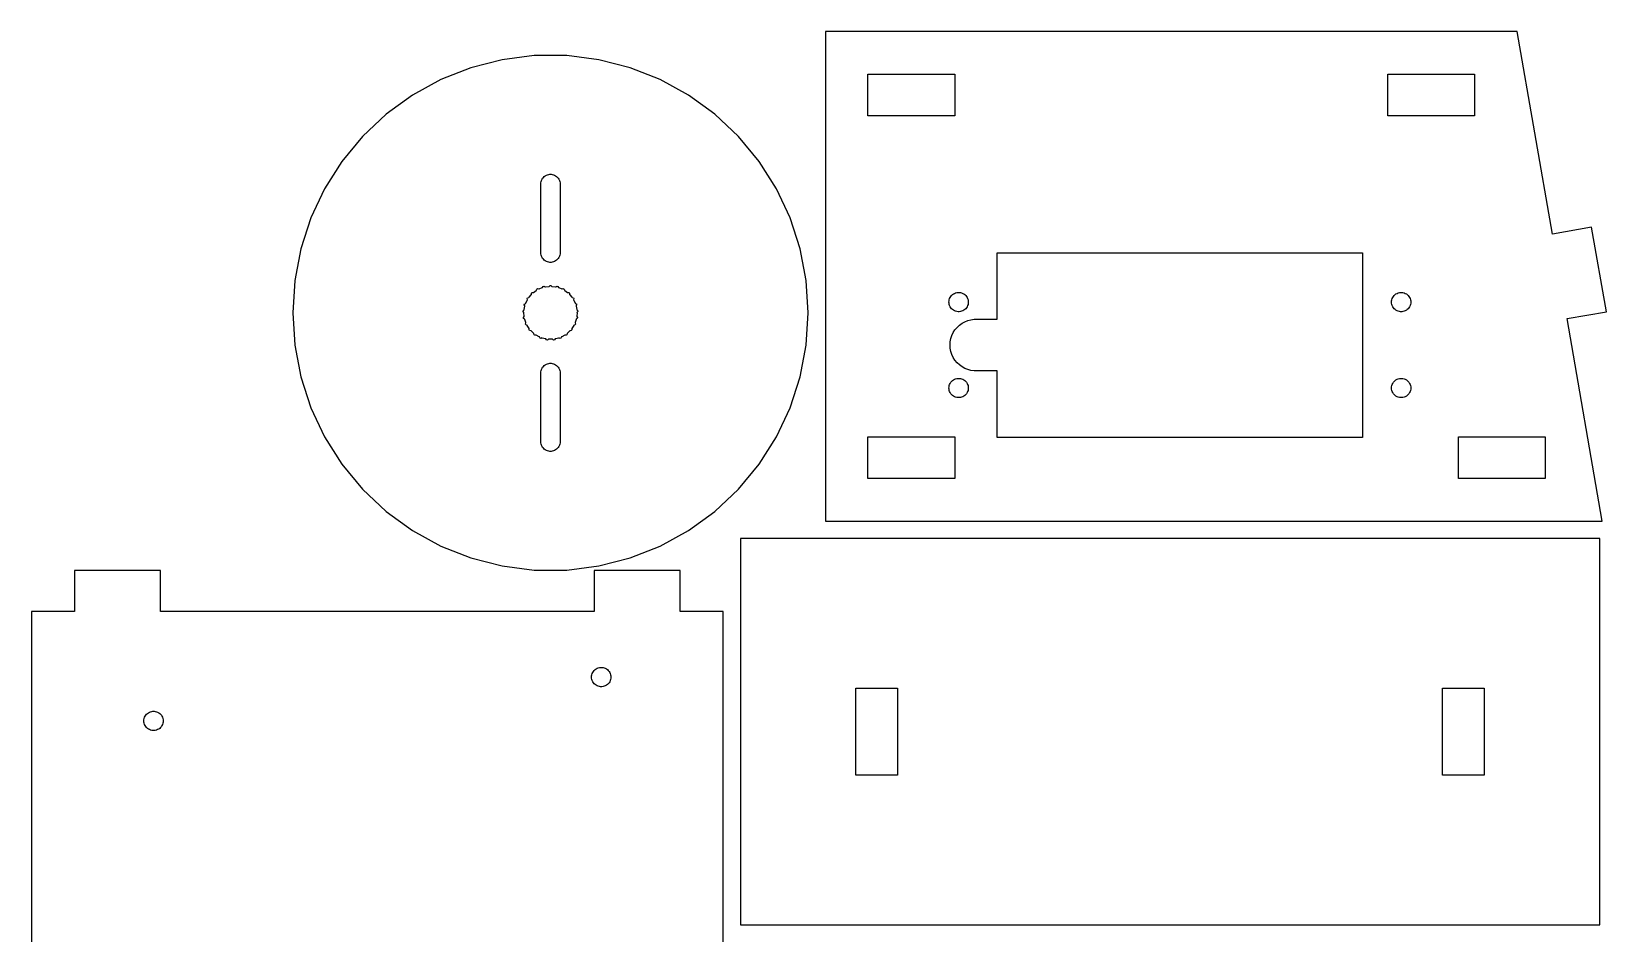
# Model space of a CAD drawing. Header units: metres. Extents: x -90 to 93, y -109 to 116.
# Drawn here: x -90.4 to 92.9, y 11 to 116 of the extents above; entities that cross this region are included whole.
import ezdxf

# ---------------------------------------------------------------- set-up
doc = ezdxf.new("R2010")
doc.units = ezdxf.units.M

msp = doc.modelspace()

# ---------------------------------------------------------------- linework, layer by layer
for p, q in [((82.5, 116), (2, 116)), ((2, 116), (2, 59)), ((86.5935, 92.4263), (82.5, 116)), ((-35.6214, 112.719), (-39.2705, 111.782)), ((-31.8837, 113.191), (-35.6214, 112.719)), ((-28.1163, 113.191), (-31.8837, 113.191)), ((-24.3786, 112.719), (-28.1163, 113.191)), ((-20.7295, 111.782), (-24.3786, 112.719)), ((-42.7734, 110.395), (-46.0748, 108.58)), ((-39.2705, 111.782), (-42.7734, 110.395)), ((-17.2266, 110.395), (-20.7295, 111.782)), ((-13.9252, 108.58), (-17.2266, 110.395)), ((6.95001, 106.2), (6.95001, 111.05)), ((6.95001, 111.05), (17.05, 111.05)), ((17.05, 111.05), (17.05, 106.2)), ((67.45, 106.2), (67.45, 111.05)), ((67.45, 111.05), (77.55, 111.05)), ((77.55, 111.05), (77.55, 106.2)), ((-46.0748, 108.58), (-49.1227, 106.365)), ((-10.8773, 106.365), (-13.9252, 108.58)), ((-49.1227, 106.365), (-51.8691, 103.786)), ((-8.13094, 103.786), (-10.8773, 106.365)), ((17.05, 106.2), (6.95001, 106.2)), ((77.55, 106.2), (67.45, 106.2)), ((-51.8691, 103.786), (-54.2705, 100.884)), ((-5.72949, 100.884), (-8.13094, 103.786)), ((-54.2705, 100.884), (-56.2892, 97.7026)), ((-3.7108, 97.7026), (-5.72949, 100.884)), ((-30.9101, 98.9113), (-30.8201, 99.0201)), ((-30.8201, 99.0201), (-30.7171, 99.1168)), ((-30.7171, 99.1168), (-30.6028, 99.1999)), ((-30.6028, 99.1999), (-30.479, 99.2679)), ((-30.479, 99.2679), (-30.3476, 99.3199)), ((-30.3476, 99.3199), (-30.2108, 99.3551)), ((-30.2108, 99.3551), (-30.0706, 99.3728)), ((-30.0706, 99.3728), (-29.9294, 99.3728)), ((-29.9294, 99.3728), (-29.7892, 99.3551)), ((-29.7892, 99.3551), (-29.6524, 99.3199)), ((-29.6524, 99.3199), (-29.521, 99.2679)), ((-29.521, 99.2679), (-29.3972, 99.1999)), ((-29.3972, 99.1999), (-29.2829, 99.1168)), ((-29.2829, 99.1168), (-29.1799, 99.0201)), ((-29.1799, 99.0201), (-29.0899, 98.9113)), ((-56.2892, 97.7026), (-57.8933, 94.2937)), ((-31.125, 98.25), (-31.1161, 98.391)), ((-31.125, 90.25), (-31.125, 98.25)), ((-31.1161, 98.391), (-31.0897, 98.5298)), ((-31.0897, 98.5298), (-31.046, 98.6641)), ((-31.046, 98.6641), (-30.9858, 98.792)), ((-30.9858, 98.792), (-30.9101, 98.9113)), ((-29.0899, 98.9113), (-29.0142, 98.792)), ((-29.0142, 98.792), (-28.954, 98.6641)), ((-28.954, 98.6641), (-28.9103, 98.5298)), ((-28.9103, 98.5298), (-28.8839, 98.391)), ((-28.8839, 98.391), (-28.875, 98.25)), ((-28.875, 98.25), (-28.875, 90.25)), ((-2.10671, 94.2937), (-3.7108, 97.7026)), ((-57.8933, 94.2937), (-59.0575, 90.7107)), ((-0.94251, 90.7107), (-2.10671, 94.2937)), ((91.1601, 93.2315), (86.5935, 92.4263)), ((92.8966, 83.3834), (91.1601, 93.2315)), ((-59.0575, 90.7107), (-59.7634, 87.01)), ((-31.1161, 90.109), (-31.125, 90.25)), ((-31.0897, 89.9702), (-31.1161, 90.109)), ((-31.046, 89.8359), (-31.0897, 89.9702)), ((-30.9858, 89.708), (-31.046, 89.8359)), ((-28.954, 89.8359), (-29.0142, 89.708)), ((-28.9103, 89.9702), (-28.954, 89.8359)), ((-28.8839, 90.109), (-28.9103, 89.9702)), ((-28.875, 90.25), (-28.8839, 90.109)), ((-0.23656, 87.01), (-0.94251, 90.7107)), ((22, 82.5), (22, 90.25)), ((22, 90.25), (64.5, 90.25)), ((64.5, 90.25), (64.5, 68.75)), ((-30.9101, 89.5887), (-30.9858, 89.708)), ((-30.8201, 89.4799), (-30.9101, 89.5887)), ((-30.7171, 89.3832), (-30.8201, 89.4799)), ((-30.6028, 89.3001), (-30.7171, 89.3832)), ((-30.479, 89.2321), (-30.6028, 89.3001)), ((-30.3476, 89.1801), (-30.479, 89.2321)), ((-30.2108, 89.1449), (-30.3476, 89.1801)), ((-30.0706, 89.1272), (-30.2108, 89.1449)), ((-29.9294, 89.1272), (-30.0706, 89.1272)), ((-29.7892, 89.1449), (-29.9294, 89.1272)), ((-29.6524, 89.1801), (-29.7892, 89.1449)), ((-29.521, 89.2321), (-29.6524, 89.1801)), ((-29.3972, 89.3001), (-29.521, 89.2321)), ((-29.2829, 89.3832), (-29.3972, 89.3001)), ((-29.1799, 89.4799), (-29.2829, 89.3832)), ((-29.0899, 89.5887), (-29.1799, 89.4799)), ((-29.0142, 89.708), (-29.0899, 89.5887)), ((-59.7634, 87.01), (-60, 83.25)), ((-31.3146, 86.0437), (-30.9541, 86.1864)), ((-30.9541, 86.1864), (-30.9175, 86.1958)), ((-30.9175, 86.1958), (-30.8411, 86.3249)), ((-30.8411, 86.3249), (-30.7443, 86.3498)), ((-30.7443, 86.3498), (-30.6151, 86.2734)), ((-30.6151, 86.2734), (-30.5785, 86.2828)), ((-30.5785, 86.2828), (-30.1939, 86.3314)), ((-30.1939, 86.3314), (-30.1561, 86.3314)), ((-30.1561, 86.3314), (-30.05, 86.4375)), ((-30.05, 86.4375), (-29.95, 86.4375)), ((-29.95, 86.4375), (-29.8439, 86.3314)), ((-29.8439, 86.3314), (-29.8061, 86.3314)), ((-29.8061, 86.3314), (-29.4215, 86.2828)), ((-29.4215, 86.2828), (-29.3849, 86.2734)), ((-29.3849, 86.2734), (-29.2557, 86.3498)), ((-29.2557, 86.3498), (-29.1589, 86.3249)), ((-29.1589, 86.3249), (-29.0825, 86.1958)), ((-29.0825, 86.1958), (-29.0459, 86.1864)), ((-29.0459, 86.1864), (-28.6854, 86.0437)), ((0, 83.25), (-0.23656, 87.01)), ((-33.016, 84.2825), (-32.8824, 84.3506)), ((-32.8824, 84.3506), (-32.8707, 84.3866)), ((-32.8707, 84.3866), (-32.7056, 84.7374)), ((-32.7181, 84.9157), (-32.6645, 85.0001)), ((-32.6853, 84.7693), (-32.7181, 84.9157)), ((-32.7056, 84.7374), (-32.6853, 84.7693)), ((-32.6645, 85.0001), (-32.5181, 85.0329)), ((-32.5181, 85.0329), (-32.4978, 85.0648)), ((-32.4978, 85.0648), (-32.2507, 85.3635)), ((-32.2507, 85.3635), (-32.2231, 85.3894)), ((-32.2231, 85.3894), (-32.2184, 85.5394)), ((-32.2184, 85.5394), (-32.1455, 85.6078)), ((-32.1455, 85.6078), (-31.9956, 85.6031)), ((-31.9956, 85.6031), (-31.968, 85.629)), ((-31.968, 85.629), (-31.6544, 85.8569)), ((-31.6544, 85.8569), (-31.6212, 85.8751)), ((-31.6212, 85.8751), (-31.5794, 86.0191)), ((-31.5794, 86.0191), (-31.4918, 86.0673)), ((-31.4918, 86.0673), (-31.3477, 86.0254)), ((-31.3477, 86.0254), (-31.3146, 86.0437)), ((-28.6854, 86.0437), (-28.6523, 86.0254)), ((-28.6523, 86.0254), (-28.5082, 86.0673)), ((-28.5082, 86.0673), (-28.4206, 86.0191)), ((-28.4206, 86.0191), (-28.3788, 85.8751)), ((-28.3788, 85.8751), (-28.3456, 85.8569)), ((-28.3456, 85.8569), (-28.032, 85.629)), ((-28.032, 85.629), (-28.0044, 85.6031)), ((-28.0044, 85.6031), (-27.8545, 85.6078)), ((-27.8545, 85.6078), (-27.7816, 85.5394)), ((-27.7816, 85.5394), (-27.7769, 85.3894)), ((-27.7769, 85.3894), (-27.7493, 85.3635)), ((-27.7493, 85.3635), (-27.5022, 85.0648)), ((-27.5022, 85.0648), (-27.4819, 85.0329)), ((-27.4819, 85.0329), (-27.3355, 85.0001)), ((-27.3355, 85.0001), (-27.2819, 84.9157)), ((-27.2819, 84.9157), (-27.3147, 84.7693)), ((-27.3147, 84.7693), (-27.2944, 84.7374)), ((-27.2944, 84.7374), (-27.1293, 84.3866)), ((-27.1293, 84.3866), (-27.1176, 84.3506)), ((-27.1176, 84.3506), (-26.984, 84.2825)), ((16.375, 84.5), (16.3839, 84.641)), ((16.3839, 84.359), (16.375, 84.5)), ((16.3839, 84.641), (16.4104, 84.7798)), ((16.4104, 84.2202), (16.3839, 84.359)), ((16.4104, 84.7798), (16.454, 84.9141)), ((16.454, 84.9141), (16.5142, 85.042)), ((16.5142, 85.042), (16.5899, 85.1613)), ((16.5899, 85.1613), (16.6799, 85.2701)), ((16.6799, 85.2701), (16.7829, 85.3668)), ((16.7829, 85.3668), (16.8972, 85.4499)), ((16.8972, 85.4499), (17.021, 85.5179)), ((17.021, 85.5179), (17.1524, 85.5699)), ((17.1524, 85.5699), (17.2892, 85.6051)), ((17.2892, 85.6051), (17.4294, 85.6228)), ((17.4294, 85.6228), (17.5706, 85.6228)), ((17.5706, 85.6228), (17.7108, 85.6051)), ((17.7108, 85.6051), (17.8477, 85.5699)), ((17.8477, 85.5699), (17.979, 85.5179)), ((17.979, 85.5179), (18.1028, 85.4499)), ((18.1028, 85.4499), (18.2171, 85.3668)), ((18.2171, 85.3668), (18.3201, 85.2701)), ((18.3201, 85.2701), (18.4102, 85.1613)), ((18.4102, 85.1613), (18.4859, 85.042)), ((18.4859, 85.042), (18.546, 84.9141)), ((18.546, 84.9141), (18.5897, 84.7798)), ((18.5897, 84.7798), (18.6161, 84.641)), ((18.6161, 84.359), (18.5897, 84.2202)), ((18.6161, 84.641), (18.625, 84.5)), ((18.625, 84.5), (18.6161, 84.359)), ((67.875, 84.5), (67.8839, 84.641)), ((67.8839, 84.359), (67.875, 84.5)), ((67.8839, 84.641), (67.9103, 84.7798)), ((67.9103, 84.2202), (67.8839, 84.359)), ((67.9103, 84.7798), (67.954, 84.9141)), ((67.954, 84.9141), (68.0141, 85.042)), ((68.0141, 85.042), (68.0898, 85.1613)), ((68.0898, 85.1613), (68.1799, 85.2701)), ((68.1799, 85.2701), (68.2829, 85.3668)), ((68.2829, 85.3668), (68.3972, 85.4499)), ((68.3972, 85.4499), (68.521, 85.5179)), ((68.521, 85.5179), (68.6523, 85.5699)), ((68.6523, 85.5699), (68.7892, 85.6051)), ((68.7892, 85.6051), (68.9294, 85.6228)), ((68.9294, 85.6228), (69.0706, 85.6228)), ((69.0706, 85.6228), (69.2108, 85.6051)), ((69.2108, 85.6051), (69.3476, 85.5699)), ((69.3476, 85.5699), (69.479, 85.5179)), ((69.479, 85.5179), (69.6028, 85.4499)), ((69.6028, 85.4499), (69.7171, 85.3668)), ((69.7171, 85.3668), (69.8201, 85.2701)), ((69.8201, 85.2701), (69.9101, 85.1613)), ((69.9101, 85.1613), (69.9858, 85.042)), ((69.9858, 85.042), (70.046, 84.9141)), ((70.046, 84.9141), (70.0896, 84.7798)), ((70.0896, 84.7798), (70.1161, 84.641)), ((70.1161, 84.359), (70.0896, 84.2202)), ((70.1161, 84.641), (70.125, 84.5)), ((70.125, 84.5), (70.1161, 84.359)), ((-60, 83.25), (-59.7634, 79.49)), ((-33.1843, 83.4003), (-33.1781, 83.5)), ((-33.0851, 83.2877), (-33.1843, 83.4003)), ((-33.1781, 83.5), (-33.0655, 83.5992)), ((-33.1404, 82.7018), (-33.0561, 82.8259)), ((-33.1217, 82.6036), (-33.1404, 82.7018)), ((-32.9976, 82.5193), (-33.1217, 82.6036)), ((-33.0875, 83.25), (-33.0851, 83.2877)), ((-33.0632, 82.863), (-33.0875, 83.25)), ((-33.0655, 83.5992), (-33.0632, 83.637)), ((-33.0632, 83.637), (-32.9905, 84.0178)), ((-33.0561, 82.8259), (-33.0632, 82.863)), ((-33.0469, 84.1874), (-33.016, 84.2825)), ((-32.9788, 84.0538), (-33.0469, 84.1874)), ((-32.9905, 82.4822), (-32.9976, 82.5193)), ((-32.9905, 84.0178), (-32.9788, 84.0538)), ((-26.9531, 84.1874), (-27.0212, 84.0538)), ((-27.0212, 84.0538), (-27.0095, 84.0178)), ((-27.0095, 84.0178), (-26.9368, 83.637)), ((-27.0024, 82.5193), (-27.0095, 82.4822)), ((-26.8783, 82.6036), (-27.0024, 82.5193)), ((-26.984, 84.2825), (-26.9531, 84.1874)), ((-26.9368, 82.863), (-26.9439, 82.8259)), ((-26.9439, 82.8259), (-26.8596, 82.7018)), ((-26.9368, 83.637), (-26.9345, 83.5992)), ((-26.9125, 83.25), (-26.9368, 82.863)), ((-26.9345, 83.5992), (-26.8219, 83.5)), ((-26.8157, 83.4003), (-26.9149, 83.2877)), ((-26.9149, 83.2877), (-26.9125, 83.25)), ((-26.8596, 82.7018), (-26.8783, 82.6036)), ((-26.8219, 83.5), (-26.8157, 83.4003)), ((-0.23656, 79.49), (0, 83.25)), ((16.454, 84.0858), (16.4104, 84.2202)), ((16.5142, 83.958), (16.454, 84.0858)), ((16.5899, 83.8387), (16.5142, 83.958)), ((16.6799, 83.7299), (16.5899, 83.8387)), ((16.7829, 83.6332), (16.6799, 83.7299)), ((16.8972, 83.5501), (16.7829, 83.6332)), ((17.021, 83.4821), (16.8972, 83.5501)), ((17.1524, 83.4301), (17.021, 83.4821)), ((17.2892, 83.3949), (17.1524, 83.4301)), ((17.4294, 83.3772), (17.2892, 83.3949)), ((17.5706, 83.3772), (17.4294, 83.3772)), ((17.7108, 83.3949), (17.5706, 83.3772)), ((17.8477, 83.4301), (17.7108, 83.3949)), ((17.979, 83.4821), (17.8477, 83.4301)), ((18.1028, 83.5501), (17.979, 83.4821)), ((18.2171, 83.6332), (18.1028, 83.5501)), ((18.3201, 83.7299), (18.2171, 83.6332)), ((18.4102, 83.8387), (18.3201, 83.7299)), ((18.4859, 83.958), (18.4102, 83.8387)), ((18.546, 84.0858), (18.4859, 83.958)), ((18.5897, 84.2202), (18.546, 84.0858)), ((18.9379, 82.4469), (19.3116, 82.4941)), ((19.3116, 82.4941), (20, 82.5)), ((20, 82.5), (22, 82.5)), ((67.954, 84.0858), (67.9103, 84.2202)), ((68.0141, 83.958), (67.954, 84.0858)), ((68.0898, 83.8387), (68.0141, 83.958)), ((68.1799, 83.7299), (68.0898, 83.8387)), ((68.2829, 83.6332), (68.1799, 83.7299)), ((68.3972, 83.5501), (68.2829, 83.6332)), ((68.521, 83.4821), (68.3972, 83.5501)), ((68.6523, 83.4301), (68.521, 83.4821)), ((68.7892, 83.3949), (68.6523, 83.4301)), ((68.9294, 83.3772), (68.7892, 83.3949)), ((69.0706, 83.3772), (68.9294, 83.3772)), ((69.2108, 83.3949), (69.0706, 83.3772)), ((69.3476, 83.4301), (69.2108, 83.3949)), ((69.479, 83.4821), (69.3476, 83.4301)), ((69.6028, 83.5501), (69.479, 83.4821)), ((69.7171, 83.6332), (69.6028, 83.5501)), ((69.8201, 83.7299), (69.7171, 83.6332)), ((69.9101, 83.8387), (69.8201, 83.7299)), ((69.9858, 83.958), (69.9101, 83.8387)), ((70.046, 84.0858), (69.9858, 83.958)), ((70.0896, 84.2202), (70.046, 84.0858)), ((88.3044, 82.5737), (92.8966, 83.3834)), ((92.3979, 59), (88.3044, 82.5737)), ((-32.8707, 82.1134), (-32.9905, 82.4822)), ((-32.9054, 81.9381), (-32.8546, 82.0792)), ((-32.8628, 81.8476), (-32.9054, 81.9381)), ((-32.8546, 82.0792), (-32.8707, 82.1134)), ((-32.7217, 81.7968), (-32.8628, 81.8476)), ((-32.7056, 81.7626), (-32.7217, 81.7968)), ((-32.4978, 81.4352), (-32.7056, 81.7626)), ((-32.4737, 81.4061), (-32.4978, 81.4352)), ((-32.4879, 81.2567), (-32.4737, 81.4061)), ((-32.4241, 81.1797), (-32.4879, 81.2567)), ((-32.2748, 81.1656), (-32.4241, 81.1797)), ((-32.2507, 81.1365), (-32.2748, 81.1656)), ((-31.968, 80.871), (-32.2507, 81.1365)), ((-31.9375, 80.8488), (-31.968, 80.871)), ((-31.914, 80.7007), (-31.9375, 80.8488)), ((-31.8331, 80.6419), (-31.914, 80.7007)), ((-31.6849, 80.6654), (-31.8331, 80.6419)), ((-31.6544, 80.6431), (-31.6849, 80.6654)), ((-28.3151, 80.6654), (-28.3456, 80.6431)), ((-28.1669, 80.6419), (-28.3151, 80.6654)), ((-28.086, 80.7007), (-28.1669, 80.6419)), ((-28.0625, 80.8488), (-28.086, 80.7007)), ((-28.032, 80.871), (-28.0625, 80.8488)), ((-27.7493, 81.1365), (-28.032, 80.871)), ((-27.7252, 81.1656), (-27.7493, 81.1365)), ((-27.5759, 81.1797), (-27.7252, 81.1656)), ((-27.5121, 81.2567), (-27.5759, 81.1797)), ((-27.5022, 81.4352), (-27.5263, 81.4061)), ((-27.5263, 81.4061), (-27.5121, 81.2567)), ((-27.2944, 81.7626), (-27.5022, 81.4352)), ((-27.2783, 81.7968), (-27.2944, 81.7626)), ((-27.1372, 81.8476), (-27.2783, 81.7968)), ((-27.1293, 82.1134), (-27.1454, 82.0792)), ((-27.1454, 82.0792), (-27.0946, 81.9381)), ((-27.0946, 81.9381), (-27.1372, 81.8476)), ((-27.0095, 82.4822), (-27.1293, 82.1134)), ((16.7107, 80.6044), (16.8711, 80.9453)), ((16.8711, 80.9453), (17.073, 81.2634)), ((17.073, 81.2634), (17.3131, 81.5536)), ((17.3131, 81.5536), (17.5877, 81.8115)), ((17.5877, 81.8115), (17.8925, 82.033)), ((17.8925, 82.033), (18.2227, 82.2145)), ((18.2227, 82.2145), (18.573, 82.3532)), ((18.573, 82.3532), (18.9379, 82.4469)), ((-59.7634, 79.49), (-59.0575, 75.7893)), ((-31.3146, 80.4563), (-31.6544, 80.6431)), ((-31.2795, 80.4424), (-31.3146, 80.4563)), ((-31.2199, 80.3048), (-31.2795, 80.4424)), ((-31.1269, 80.2679), (-31.2199, 80.3048)), ((-30.9892, 80.3275), (-31.1269, 80.2679)), ((-30.9541, 80.3136), (-30.9892, 80.3275)), ((-30.5785, 80.2172), (-30.9541, 80.3136)), ((-30.541, 80.2125), (-30.5785, 80.2172)), ((-30.4491, 80.0939), (-30.541, 80.2125)), ((-30.3499, 80.0814), (-30.4491, 80.0939)), ((-30.2314, 80.1733), (-30.3499, 80.0814)), ((-30.1939, 80.1686), (-30.2314, 80.1733)), ((-29.8061, 80.1686), (-30.1939, 80.1686)), ((-29.7686, 80.1733), (-29.8061, 80.1686)), ((-29.6501, 80.0814), (-29.7686, 80.1733)), ((-29.5509, 80.0939), (-29.6501, 80.0814)), ((-29.459, 80.2125), (-29.5509, 80.0939)), ((-29.4215, 80.2172), (-29.459, 80.2125)), ((-29.0459, 80.3136), (-29.4215, 80.2172)), ((-29.0108, 80.3275), (-29.0459, 80.3136)), ((-28.8731, 80.2679), (-29.0108, 80.3275)), ((-28.7801, 80.3048), (-28.8731, 80.2679)), ((-28.7205, 80.4424), (-28.7801, 80.3048)), ((-28.6854, 80.4563), (-28.7205, 80.4424)), ((-28.3456, 80.6431), (-28.6854, 80.4563)), ((-0.94251, 75.7893), (-0.23656, 79.49)), ((16.5, 79.5), (16.5237, 79.876)), ((16.5237, 79.124), (16.5, 79.5)), ((16.5237, 79.876), (16.5943, 80.2461)), ((16.5943, 78.7539), (16.5237, 79.124)), ((16.5943, 80.2461), (16.7107, 80.6044)), ((-30.9101, 76.9113), (-30.8201, 77.0201)), ((-30.8201, 77.0201), (-30.7171, 77.1168)), ((-30.7171, 77.1168), (-30.6028, 77.1999)), ((-30.6028, 77.1999), (-30.479, 77.2679)), ((-30.479, 77.2679), (-30.3476, 77.3199)), ((-30.3476, 77.3199), (-30.2108, 77.3551)), ((-30.2108, 77.3551), (-30.0706, 77.3728)), ((-30.0706, 77.3728), (-29.9294, 77.3728)), ((-29.9294, 77.3728), (-29.7892, 77.3551)), ((-29.7892, 77.3551), (-29.6524, 77.3199)), ((-29.6524, 77.3199), (-29.521, 77.2679)), ((-29.521, 77.2679), (-29.3972, 77.1999)), ((-29.3972, 77.1999), (-29.2829, 77.1168)), ((-29.2829, 77.1168), (-29.1799, 77.0201)), ((-29.1799, 77.0201), (-29.0899, 76.9113)), ((16.7107, 78.3956), (16.5943, 78.7539)), ((16.8711, 78.0547), (16.7107, 78.3956)), ((17.073, 77.7366), (16.8711, 78.0547)), ((17.3131, 77.4464), (17.073, 77.7366)), ((17.5877, 77.1884), (17.3131, 77.4464)), ((17.8925, 76.967), (17.5877, 77.1884)), ((-59.0575, 75.7893), (-57.8933, 72.2063)), ((-31.125, 76.25), (-31.1161, 76.391)), ((-31.125, 68.25), (-31.125, 76.25)), ((-31.1161, 76.391), (-31.0897, 76.5298)), ((-31.0897, 76.5298), (-31.046, 76.6641)), ((-31.046, 76.6641), (-30.9858, 76.792)), ((-30.9858, 76.792), (-30.9101, 76.9113)), ((-29.0899, 76.9113), (-29.0142, 76.792)), ((-29.0142, 76.792), (-28.954, 76.6641)), ((-28.954, 76.6641), (-28.9103, 76.5298)), ((-28.9103, 76.5298), (-28.8839, 76.391)), ((-28.8839, 76.391), (-28.875, 76.25)), ((-28.875, 76.25), (-28.875, 68.25)), ((-2.10671, 72.2063), (-0.94251, 75.7893)), ((16.5142, 75.042), (16.5899, 75.1613)), ((16.5899, 75.1613), (16.6799, 75.2701)), ((16.6799, 75.2701), (16.7829, 75.3668)), ((16.7829, 75.3668), (16.8972, 75.4499)), ((16.8972, 75.4499), (17.021, 75.5179)), ((17.021, 75.5179), (17.1524, 75.5699)), ((17.1524, 75.5699), (17.2892, 75.6051)), ((17.2892, 75.6051), (17.4294, 75.6228)), ((17.4294, 75.6228), (17.5706, 75.6228)), ((17.5706, 75.6228), (17.7108, 75.6051)), ((17.7108, 75.6051), (17.8477, 75.5699)), ((17.8477, 75.5699), (17.979, 75.5179)), ((18.2227, 76.7855), (17.8925, 76.967)), ((17.979, 75.5179), (18.1028, 75.4499)), ((18.1028, 75.4499), (18.2171, 75.3668)), ((18.2171, 75.3668), (18.3201, 75.2701)), ((18.573, 76.6468), (18.2227, 76.7855)), ((18.3201, 75.2701), (18.4102, 75.1613)), ((18.4102, 75.1613), (18.4859, 75.042)), ((18.9379, 76.5531), (18.573, 76.6468)), ((19.3116, 76.5059), (18.9379, 76.5531)), ((20, 76.5), (19.3116, 76.5059)), ((22, 76.5), (20, 76.5)), ((22, 68.75), (22, 76.5)), ((68.0141, 75.042), (68.0898, 75.1613)), ((68.0898, 75.1613), (68.1799, 75.2701)), ((68.1799, 75.2701), (68.2829, 75.3668)), ((68.2829, 75.3668), (68.3972, 75.4499)), ((68.3972, 75.4499), (68.521, 75.5179)), ((68.521, 75.5179), (68.6523, 75.5699)), ((68.6523, 75.5699), (68.7892, 75.6051)), ((68.7892, 75.6051), (68.9294, 75.6228)), ((68.9294, 75.6228), (69.0706, 75.6228)), ((69.0706, 75.6228), (69.2108, 75.6051)), ((69.2108, 75.6051), (69.3476, 75.5699)), ((69.3476, 75.5699), (69.479, 75.5179)), ((69.479, 75.5179), (69.6028, 75.4499)), ((69.6028, 75.4499), (69.7171, 75.3668)), ((69.7171, 75.3668), (69.8201, 75.2701)), ((69.8201, 75.2701), (69.9101, 75.1613)), ((69.9101, 75.1613), (69.9858, 75.042)), ((16.375, 74.5), (16.3839, 74.641)), ((16.3839, 74.359), (16.375, 74.5)), ((16.3839, 74.641), (16.4104, 74.7798)), ((16.4104, 74.2202), (16.3839, 74.359)), ((16.4104, 74.7798), (16.454, 74.9141)), ((16.454, 74.0858), (16.4104, 74.2202)), ((16.454, 74.9141), (16.5142, 75.042)), ((16.5142, 73.958), (16.454, 74.0858)), ((16.5899, 73.8387), (16.5142, 73.958)), ((16.6799, 73.7299), (16.5899, 73.8387)), ((16.7829, 73.6332), (16.6799, 73.7299)), ((16.8972, 73.5501), (16.7829, 73.6332)), ((17.021, 73.4821), (16.8972, 73.5501)), ((17.1524, 73.4301), (17.021, 73.4821)), ((17.2892, 73.3949), (17.1524, 73.4301)), ((17.4294, 73.3772), (17.2892, 73.3949)), ((17.5706, 73.3772), (17.4294, 73.3772)), ((17.7108, 73.3949), (17.5706, 73.3772)), ((17.8477, 73.4301), (17.7108, 73.3949)), ((17.979, 73.4821), (17.8477, 73.4301)), ((18.1028, 73.5501), (17.979, 73.4821)), ((18.2171, 73.6332), (18.1028, 73.5501)), ((18.3201, 73.7299), (18.2171, 73.6332)), ((18.4102, 73.8387), (18.3201, 73.7299)), ((18.4859, 73.958), (18.4102, 73.8387)), ((18.4859, 75.042), (18.546, 74.9141)), ((18.546, 74.0858), (18.4859, 73.958)), ((18.546, 74.9141), (18.5897, 74.7798)), ((18.5897, 74.2202), (18.546, 74.0858)), ((18.5897, 74.7798), (18.6161, 74.641)), ((18.6161, 74.359), (18.5897, 74.2202)), ((18.6161, 74.641), (18.625, 74.5)), ((18.625, 74.5), (18.6161, 74.359)), ((67.875, 74.5), (67.8839, 74.641)), ((67.8839, 74.359), (67.875, 74.5)), ((67.8839, 74.641), (67.9103, 74.7798)), ((67.9103, 74.2202), (67.8839, 74.359)), ((67.9103, 74.7798), (67.954, 74.9141)), ((67.954, 74.0858), (67.9103, 74.2202)), ((67.954, 74.9141), (68.0141, 75.042)), ((68.0141, 73.958), (67.954, 74.0858)), ((68.0898, 73.8387), (68.0141, 73.958)), ((68.1799, 73.7299), (68.0898, 73.8387)), ((68.2829, 73.6332), (68.1799, 73.7299)), ((68.3972, 73.5501), (68.2829, 73.6332)), ((68.521, 73.4821), (68.3972, 73.5501)), ((68.6523, 73.4301), (68.521, 73.4821)), ((68.7892, 73.3949), (68.6523, 73.4301)), ((68.9294, 73.3772), (68.7892, 73.3949)), ((69.0706, 73.3772), (68.9294, 73.3772)), ((69.2108, 73.3949), (69.0706, 73.3772)), ((69.3476, 73.4301), (69.2108, 73.3949)), ((69.479, 73.4821), (69.3476, 73.4301)), ((69.6028, 73.5501), (69.479, 73.4821)), ((69.7171, 73.6332), (69.6028, 73.5501)), ((69.8201, 73.7299), (69.7171, 73.6332)), ((69.9101, 73.8387), (69.8201, 73.7299)), ((69.9858, 73.958), (69.9101, 73.8387)), ((69.9858, 75.042), (70.046, 74.9141)), ((70.046, 74.0858), (69.9858, 73.958)), ((70.046, 74.9141), (70.0896, 74.7798)), ((70.0896, 74.2202), (70.046, 74.0858)), ((70.0896, 74.7798), (70.1161, 74.641)), ((70.1161, 74.359), (70.0896, 74.2202)), ((70.1161, 74.641), (70.125, 74.5)), ((70.125, 74.5), (70.1161, 74.359)), ((-57.8933, 72.2063), (-56.2892, 68.7974)), ((-3.7108, 68.7974), (-2.10671, 72.2063)), ((-56.2892, 68.7974), (-54.2705, 65.6164)), ((-31.1161, 68.109), (-31.125, 68.25)), ((-31.0897, 67.9702), (-31.1161, 68.109)), ((-31.046, 67.8359), (-31.0897, 67.9702)), ((-30.9858, 67.708), (-31.046, 67.8359)), ((-28.954, 67.8359), (-29.0142, 67.708)), ((-28.9103, 67.9702), (-28.954, 67.8359)), ((-28.8839, 68.109), (-28.9103, 67.9702)), ((-28.875, 68.25), (-28.8839, 68.109)), ((-5.72949, 65.6164), (-3.7108, 68.7974)), ((6.95001, 63.95), (6.95001, 68.8)), ((6.95001, 68.8), (17.05, 68.8)), ((17.05, 68.8), (17.05, 63.95)), ((64.5, 68.75), (22, 68.75)), ((75.6549, 63.95), (75.6549, 68.8)), ((75.6549, 68.8), (85.7549, 68.8)), ((85.7549, 68.8), (85.7549, 63.95)), ((-30.9101, 67.5887), (-30.9858, 67.708)), ((-30.8201, 67.4799), (-30.9101, 67.5887)), ((-30.7171, 67.3832), (-30.8201, 67.4799)), ((-30.6028, 67.3001), (-30.7171, 67.3832)), ((-30.479, 67.2321), (-30.6028, 67.3001)), ((-30.3476, 67.1801), (-30.479, 67.2321)), ((-30.2108, 67.1449), (-30.3476, 67.1801)), ((-30.0706, 67.1272), (-30.2108, 67.1449)), ((-29.9294, 67.1272), (-30.0706, 67.1272)), ((-29.7892, 67.1449), (-29.9294, 67.1272)), ((-29.6524, 67.1801), (-29.7892, 67.1449)), ((-29.521, 67.2321), (-29.6524, 67.1801)), ((-29.3972, 67.3001), (-29.521, 67.2321)), ((-29.2829, 67.3832), (-29.3972, 67.3001)), ((-29.1799, 67.4799), (-29.2829, 67.3832)), ((-29.0899, 67.5887), (-29.1799, 67.4799)), ((-29.0142, 67.708), (-29.0899, 67.5887)), ((-54.2705, 65.6164), (-51.8691, 62.7136)), ((-8.13094, 62.7136), (-5.72949, 65.6164)), ((-51.8691, 62.7136), (-49.1227, 60.1346)), ((-10.8773, 60.1346), (-8.13094, 62.7136)), ((17.05, 63.95), (6.95001, 63.95)), ((85.7549, 63.95), (75.6549, 63.95)), ((-49.1227, 60.1346), (-46.0748, 57.9202)), ((-13.9252, 57.9202), (-10.8773, 60.1346)), ((2, 59), (92.3979, 59)), ((-46.0748, 57.9202), (-42.7734, 56.1052)), ((-17.2266, 56.1052), (-13.9252, 57.9202)), ((92.1021, 57), (-7.89795, 57)), ((-7.89795, 57), (-7.89795, 12)), ((92.1021, 12), (92.1021, 57)), ((-42.7734, 56.1052), (-39.2705, 54.7183)), ((-20.7295, 54.7183), (-17.2266, 56.1052)), ((-75.3979, 53.25), (-85.3979, 53.25)), ((-85.3979, 53.25), (-85.3979, 48.5)), ((-75.3979, 48.5), (-75.3979, 53.25)), ((-39.2705, 54.7183), (-35.6214, 53.7814)), ((-35.6214, 53.7814), (-31.8837, 53.3092)), ((-31.8837, 53.3092), (-28.1163, 53.3092)), ((-28.1163, 53.3092), (-24.3786, 53.7814)), ((-14.8979, 53.25), (-24.8979, 53.25)), ((-24.8979, 53.25), (-24.8979, 48.5)), ((-24.3786, 53.7814), (-20.7295, 54.7183)), ((-14.8979, 48.5), (-14.8979, 53.25)), ((-85.3979, 48.5), (-90.3979, 48.5)), ((-90.3979, 48.5), (-90.3979, -15)), ((-24.8979, 48.5), (-75.3979, 48.5)), ((-9.89795, 48.5), (-14.8979, 48.5)), ((-9.89795, -15), (-9.89795, 48.5)), ((-25.223, 40.85), (-25.2141, 40.991)), ((-25.2141, 40.709), (-25.223, 40.85)), ((-25.2141, 40.991), (-25.1876, 41.1298)), ((-25.1876, 40.5702), (-25.2141, 40.709)), ((-25.1876, 41.1298), (-25.1439, 41.2641)), ((-25.1439, 40.4359), (-25.1876, 40.5702)), ((-25.1439, 41.2641), (-25.0838, 41.392)), ((-25.0838, 40.308), (-25.1439, 40.4359)), ((-25.0838, 41.392), (-25.0081, 41.5112)), ((-25.0081, 41.5112), (-24.918, 41.6201)), ((-24.918, 41.6201), (-24.8151, 41.7168)), ((-24.8151, 41.7168), (-24.7008, 41.7999)), ((-24.7008, 41.7999), (-24.577, 41.8679)), ((-24.577, 41.8679), (-24.4456, 41.9199)), ((-24.4456, 41.9199), (-24.3088, 41.9551)), ((-24.3088, 41.9551), (-24.1686, 41.9728)), ((-24.1686, 41.9728), (-24.0273, 41.9728)), ((-24.0273, 41.9728), (-23.8872, 41.9551)), ((-23.8872, 41.9551), (-23.7503, 41.9199)), ((-23.7503, 41.9199), (-23.619, 41.8679)), ((-23.619, 41.8679), (-23.4951, 41.7999)), ((-23.4951, 41.7999), (-23.3809, 41.7168)), ((-23.3809, 41.7168), (-23.2779, 41.6201)), ((-23.2779, 41.6201), (-23.1878, 41.5112)), ((-23.1878, 41.5112), (-23.1121, 41.392)), ((-23.1121, 41.392), (-23.052, 41.2641)), ((-23.052, 40.4359), (-23.1121, 40.308)), ((-23.052, 41.2641), (-23.0083, 41.1298)), ((-23.0083, 40.5702), (-23.052, 40.4359)), ((-23.0083, 41.1298), (-22.9818, 40.991)), ((-22.9818, 40.709), (-23.0083, 40.5702)), ((-22.9818, 40.991), (-22.973, 40.85)), ((-22.973, 40.85), (-22.9818, 40.709)), ((-25.0081, 40.1887), (-25.0838, 40.308)), ((-24.918, 40.0799), (-25.0081, 40.1887)), ((-24.8151, 39.9832), (-24.918, 40.0799)), ((-24.7008, 39.9001), (-24.8151, 39.9832)), ((-24.577, 39.8321), (-24.7008, 39.9001)), ((-24.4456, 39.78), (-24.577, 39.8321)), ((-24.3088, 39.7449), (-24.4456, 39.78)), ((-24.1686, 39.7272), (-24.3088, 39.7449)), ((-24.0273, 39.7272), (-24.1686, 39.7272)), ((-23.8872, 39.7449), (-24.0273, 39.7272)), ((-23.7503, 39.78), (-23.8872, 39.7449)), ((-23.619, 39.8321), (-23.7503, 39.78)), ((-23.4951, 39.9001), (-23.619, 39.8321)), ((-23.3809, 39.9832), (-23.4951, 39.9001)), ((-23.2779, 40.0799), (-23.3809, 39.9832)), ((-23.1878, 40.1887), (-23.2779, 40.0799)), ((-23.1121, 40.308), (-23.1878, 40.1887)), ((5.55205, 29.45), (5.55205, 39.55)), ((5.55205, 39.55), (10.402, 39.55)), ((10.402, 39.55), (10.402, 29.45)), ((73.8021, 29.45), (73.8021, 39.55)), ((73.8021, 39.55), (78.652, 39.55)), ((78.652, 39.55), (78.652, 29.45)), ((-76.915, 36.6168), (-76.8007, 36.6999)), ((-76.8007, 36.6999), (-76.6769, 36.7679)), ((-76.6769, 36.7679), (-76.5456, 36.8199)), ((-76.5456, 36.8199), (-76.4087, 36.8551)), ((-76.4087, 36.8551), (-76.2686, 36.8728)), ((-76.2686, 36.8728), (-76.1273, 36.8728)), ((-76.1273, 36.8728), (-75.9871, 36.8551)), ((-75.9871, 36.8551), (-75.8503, 36.8199)), ((-75.8503, 36.8199), (-75.719, 36.7679)), ((-75.719, 36.7679), (-75.5951, 36.6999)), ((-75.5951, 36.6999), (-75.4809, 36.6168)), ((-77.3229, 35.75), (-77.3141, 35.891)), ((-77.3141, 35.609), (-77.3229, 35.75)), ((-77.3141, 35.891), (-77.2876, 36.0298)), ((-77.2876, 35.4702), (-77.3141, 35.609)), ((-77.2876, 36.0298), (-77.2439, 36.1641)), ((-77.2439, 35.3358), (-77.2876, 35.4702)), ((-77.2439, 36.1641), (-77.1838, 36.292)), ((-77.1838, 35.208), (-77.2439, 35.3358)), ((-77.1838, 36.292), (-77.1081, 36.4112)), ((-77.1081, 35.0887), (-77.1838, 35.208)), ((-77.1081, 36.4112), (-77.018, 36.5201)), ((-77.018, 34.9799), (-77.1081, 35.0887)), ((-77.018, 36.5201), (-76.915, 36.6168)), ((-76.915, 34.8832), (-77.018, 34.9799)), ((-76.8007, 34.8001), (-76.915, 34.8832)), ((-75.4809, 34.8832), (-75.5951, 34.8001)), ((-75.4809, 36.6168), (-75.3779, 36.5201)), ((-75.3779, 34.9799), (-75.4809, 34.8832)), ((-75.3779, 36.5201), (-75.2878, 36.4112)), ((-75.2878, 35.0887), (-75.3779, 34.9799)), ((-75.2878, 36.4112), (-75.2121, 36.292)), ((-75.2121, 35.208), (-75.2878, 35.0887)), ((-75.2121, 36.292), (-75.152, 36.1641)), ((-75.152, 35.3358), (-75.2121, 35.208)), ((-75.152, 36.1641), (-75.1083, 36.0298)), ((-75.1083, 35.4702), (-75.152, 35.3358)), ((-75.1083, 36.0298), (-75.0818, 35.891)), ((-75.0818, 35.609), (-75.1083, 35.4702)), ((-75.0818, 35.891), (-75.0729, 35.75)), ((-75.0729, 35.75), (-75.0818, 35.609)), ((-76.6769, 34.7321), (-76.8007, 34.8001)), ((-76.5456, 34.6801), (-76.6769, 34.7321)), ((-76.4087, 34.6449), (-76.5456, 34.6801)), ((-76.2686, 34.6272), (-76.4087, 34.6449)), ((-76.1273, 34.6272), (-76.2686, 34.6272)), ((-75.9871, 34.6449), (-76.1273, 34.6272)), ((-75.8503, 34.6801), (-75.9871, 34.6449)), ((-75.719, 34.7321), (-75.8503, 34.6801)), ((-75.5951, 34.8001), (-75.719, 34.7321)), ((10.402, 29.45), (5.55205, 29.45)), ((78.652, 29.45), (73.8021, 29.45)), ((-7.89795, 12), (92.1021, 12))]:
    msp.add_line(p, q)

doc.saveas('drawing.dxf')
